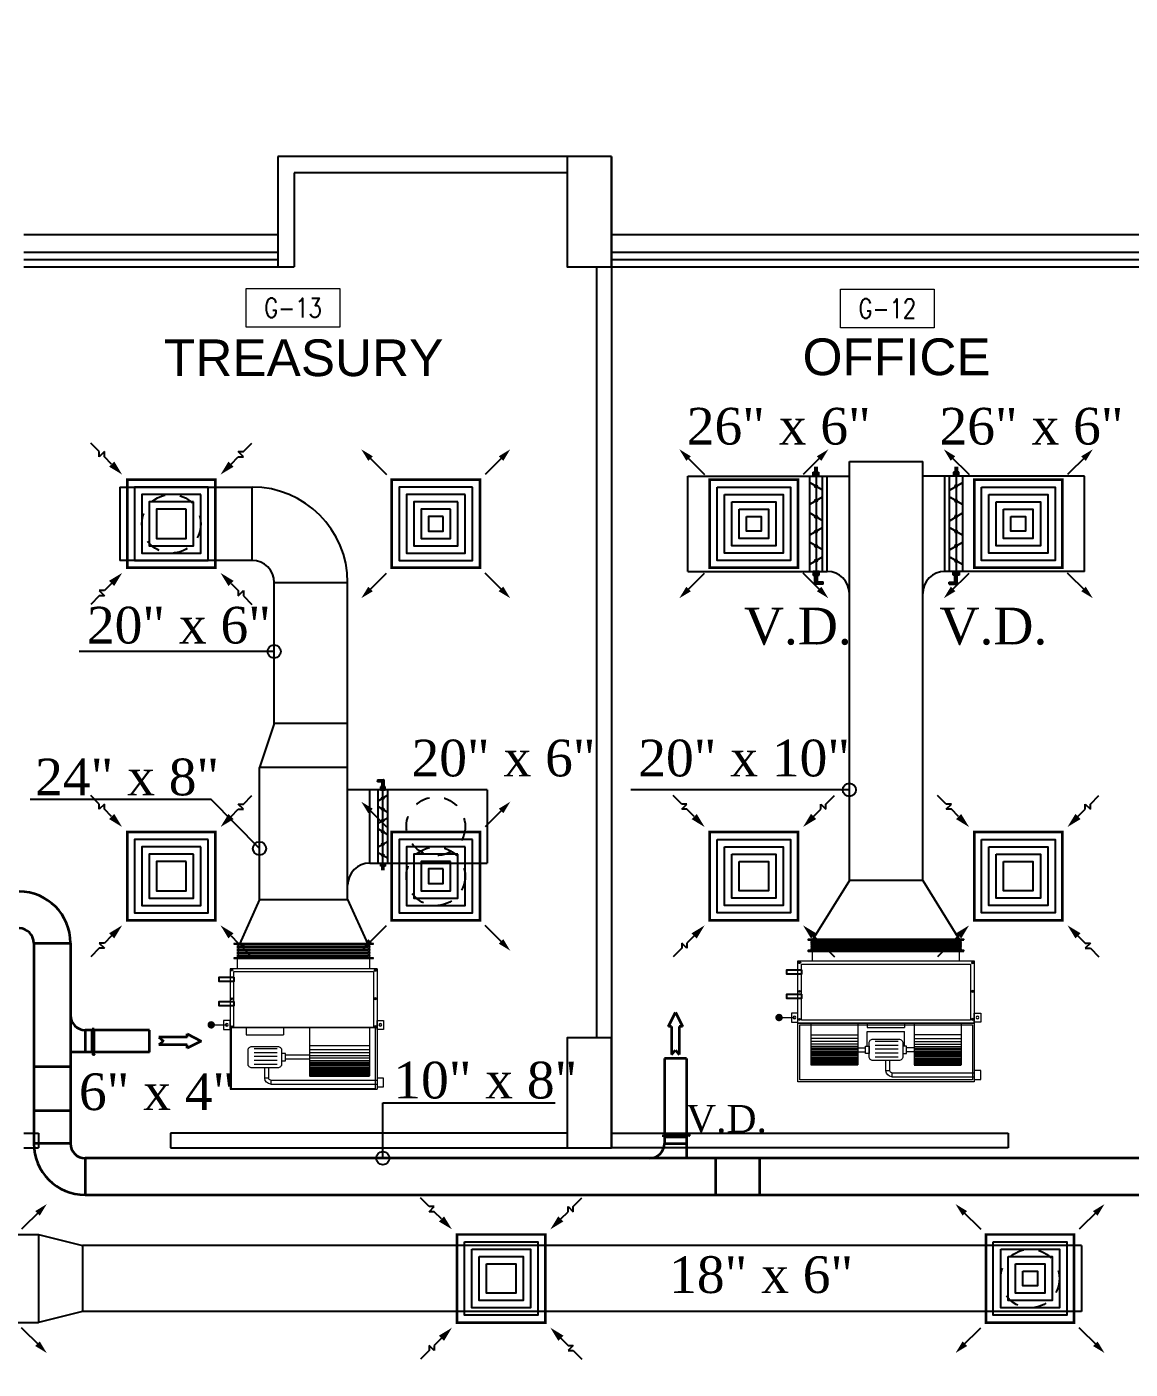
# Model space of a CAD drawing. Extents: x -432 to -365, y -145 to 173.
# Drawn here: x -418.64 to -411.13, y -125.75 to -116.61 of the extents above; entities that cross this region are included whole.
import ezdxf
from ezdxf.enums import TextEntityAlignment as Align

# ---------------------------------------------------------------- set-up
doc = ezdxf.new("R2010")
doc.units = 0
doc.header["$MEASUREMENT"] = 0
for name, pattern in [('DASHDOT', [1, 0.5, -0.25, 0, -0.25]), ('HIDDEN', [0.375, 0.25, -0.125]), ('HIDDEN-Z', [3, 2, -1])]:
    doc.linetypes.add(name, pattern=pattern)
for name, color, linetype in [('01_AC-EQUIP', 206, 'Continuous'), ('03_AC-S.DUCT', 5, 'Continuous'), ('12-AC-FL.CONN.', 2, 'Continuous'), ('A.C.VOLUM DAMPER', 2, 'Continuous'), ('COL', 2, 'Continuous'), ('COLHATCH', 5, 'Continuous'), ('M-CH-WP-R', 40, 'HIDDEN-Z'), ('M-CH-WP-S', 142, 'Continuous'), ('M-DIFUSER', 195, 'Continuous'), ('M-DUCT-RA', 30, 'Continuous'), ('M-DUCT-SA', 5, 'Continuous'), ('M-EQBMNT', 21, 'Continuous'), ('WALL', 4, 'Continuous'), ('WIN', 5, 'Continuous'), ('ZONE TEXT', 73, 'Continuous')]:
    doc.layers.add(name, color=color, linetype=linetype)
for name, color, linetype, lineweight in [('04-AC_F.A.DUCT', 4, 'Continuous', 35), ('A-SYMB-RMNU', 4, 'Continuous', 9), ('AC-TEXT', 15, 'Continuous', 30)]:
    doc.layers.add(name, color=color, linetype=linetype, lineweight=lineweight)
doc.styles.add('AC', font='romans.shx', dxfattribs={"height": 0.2})
doc.styles.add('ARABY', font='sosa.shx')
doc.styles.add('ROMANS-TITLE', font='ROMANS.shx', dxfattribs={"width": 0.8})
doc.dimstyles.new('IHAB', dxfattribs={"dimscale": 0, "dimtxt": 0.15, "dimasz": 0.09, "dimexe": 0.18, "dimexo": 0.0625, "dimgap": 0, "dimtad": 0, "dimtih": 1, "dimtoh": 1, "dimzin": 0, "dimdsep": 46, "dimtxsty": 'ARABY', "dimcen": 0.03, "dimse1": 1, "dimse2": 1, "dimclrd": 36, "dimclrt": 42, "dimadec": 0, "dimazin": 0, "dimtfac": 1, "dimtmove": 1, "dimatfit": 3, "dimldrblk": 'ORIGIN', "dimfxl": 1, "dimtolj": 1, "dimtzin": 0, "dimarcsym": 0})

# ---------------------------------------------------------------- blocks, each defined once
blk = doc.blocks.new('*U251')
at = {"layer": 'M-DIFUSER', "ltscale": 5, "const_width": 18}
blk.add_lwpolyline([(-300, 300), (300, 300), (300, -300), (-300, -300)], close=True, dxfattribs=at)
at = {"layer": 'M-DIFUSER', "color": 21}
for points in [[(250, 250), (-250, 250), (-250, -250), (250, -250)], [(200, 200), (-200, 200), (-200, -200), (200, -200)], [(150, 150), (-150, 150), (-150, -150), (150, -150)], [(100, 100), (-100, 100), (-100, -100), (100, -100)], [(50, 50), (-50, 50), (-50, -50), (50, -50)]]:
    blk.add_lwpolyline(points, close=True, dxfattribs=at)
at = {"layer": 'M-DUCT-SA', "color": 5, "extrusion": (-5.07059e-20, -1.19855e-17, -1)}
blk.add_line((-461.1, 461.1), (-335.4, 335.4), dxfattribs=at)
at = {"layer": 'M-DUCT-SA', "color": 5, "extrusion": (-1.19855e-17, 5.07059e-20, -1)}
blk.add_line((461.1, 461.1), (335.4, 335.4), dxfattribs=at)
at = {"layer": 'M-DUCT-SA', "color": 5, "extrusion": (1.19855e-17, -5.07059e-20, -1)}
blk.add_line((-461.1, -461.1), (-335.4, -335.4), dxfattribs=at)
at = {"layer": 'M-DUCT-SA', "color": 5, "extrusion": (5.07059e-20, 1.19855e-17, -1)}
blk.add_line((461.1, -461.1), (335.4, -335.4), dxfattribs=at)
at = {"layer": 'M-DUCT-SA', "color": 5, "extrusion": (-5.07059e-20, -1.19855e-17, -1)}
blk.add_solid([(459.6, 428.4), (428.6, 459.4), (506.9, 506.9)], dxfattribs=at)
at = {"layer": 'M-DUCT-SA', "color": 5, "extrusion": (5.07059e-20, -1.19855e-17, -1)}
blk.add_solid([(-459.6, 428.4), (-428.7, 459.4), (-506.9, 506.9)], dxfattribs=at)
at = {"layer": 'M-DUCT-SA', "color": 5, "extrusion": (1.19855e-17, -5.07059e-20, -1)}
blk.add_solid([(428.4, -459.6), (459.4, -428.6), (506.9, -506.9)], dxfattribs=at)
at = {"layer": 'M-DUCT-SA', "color": 5, "extrusion": (-1.19855e-17, -5.07059e-20, -1)}
blk.add_solid([(-428.4, -459.6), (-459.4, -428.6), (-506.9, -506.9)], dxfattribs=at)
blk = doc.blocks.new('*U254')
at = {"layer": 'M-DIFUSER', "ltscale": 5, "const_width": 18}
blk.add_lwpolyline([(-300, 300), (300, 300), (300, -300), (-300, -300)], close=True, dxfattribs=at)
at = {"layer": 'M-DIFUSER', "color": 21}
for points in [[(250, 250), (-250, 250), (-250, -250), (250, -250)], [(200, 200), (-200, 200), (-200, -200), (200, -200)], [(150, 150), (-150, 150), (-150, -150), (150, -150)], [(100, 100), (-100, 100), (-100, -100), (100, -100)]]:
    blk.add_lwpolyline(points, close=True, dxfattribs=at)
at = {"layer": 'M-DUCT-RA', "color": 30}
for p, q in [((-491, 491), (-548.9, 548.9)), ((491, 491), (548.9, 548.9)), ((-491, 455.4), (-491, 491)), ((-455.4, 491), (-491, 455.4)), ((-455.4, 455.4), (-455.4, 491)), ((455.4, 491), (491, 491)), ((491, 455.4), (455.4, 491)), ((-406.3, 406.3), (-455.4, 455.4)), ((406.3, 406.3), (455.4, 455.4)), ((455.4, 455.4), (491, 455.4)), ((-491, -455.4), (-455.4, -491)), ((-455.4, -455.4), (-491, -455.4)), ((-406.3, -406.3), (-455.4, -455.4)), ((406.3, -406.3), (455.4, -455.4)), ((455.4, -491), (491, -455.4)), ((455.4, -455.4), (455.4, -491)), ((491, -455.4), (491, -491)), ((-491, -491), (-548.9, -548.9)), ((-455.4, -491), (-491, -491)), ((491, -491), (548.9, -548.9))]:
    blk.add_line(p, q, dxfattribs=at)
for points in [[(-388.6, 424), (-423.7, 388.9), (-335, 335)], [(424, 388.6), (388.9, 423.7), (335, 335)], [(-424, -388.6), (-388.9, -423.7), (-335, -335)], [(388.6, -424), (423.7, -388.9), (335, -335)]]:
    blk.add_solid(points, dxfattribs=at)
blk = doc.blocks.new('A$C224F6469')
at = {"layer": '01_AC-EQUIP', "color": 1, "lineweight": 20}
for p, q in [((0, 0), (1, 0)), ((0, -0.82), (0, 0)), ((1, -0.82), (1, 0)), ((0.0065, -0.0042), (0.9879, -0.0042)), ((0.0065, -0.42), (0.0065, -0.0042)), ((0.2364, -0.0745), (0.2364, -0.1449)), ((0.263, -0.0745), (0.2364, -0.0745)), ((0.263, -0.0745), (0.263, -0.1449)), ((0.2763, -0.0346), (1, -0.0345)), ((0.2763, -0.0612), (0.2763, -0.0346)), ((0.2763, -0.0612), (1, -0.0612)), ((0.5412, -0.42), (0.5412, -0.0905)), ((0.5412, -0.0905), (0.9487, -0.0905)), ((0.9487, -0.42), (0.9487, -0.0905)), ((0.9879, -0.42), (0.9879, -0.0042)), ((0.3198, -0.1679), (0.1633, -0.1679)), ((0.5412, -0.092), (0.9487, -0.092)), ((0.5412, -0.0939), (0.9487, -0.0939)), ((0.5412, -0.0963), (0.9487, -0.0963)), ((0.5412, -0.0994), (0.9487, -0.0994)), ((0.5412, -0.1027), (0.9487, -0.1027)), ((0.5412, -0.1062), (0.9487, -0.1062)), ((0.5412, -0.1103), (0.9487, -0.1103)), ((0.5412, -0.1153), (0.9487, -0.1153)), ((0.5412, -0.1221), (0.9487, -0.1221)), ((0.5412, -0.1293), (0.9487, -0.1293)), ((0.5412, -0.138), (0.9487, -0.138)), ((0.5412, -0.1478), (0.9487, -0.1478)), ((0.5412, -0.1579), (0.9487, -0.1579)), ((0.5412, -0.168), (0.9487, -0.168)), ((0.5412, -0.1752), (0.9487, -0.1752)), ((0.3198, -0.1945), (0.1633, -0.1945)), ((0.3198, -0.2211), (0.1633, -0.2211)), ((0.3198, -0.2477), (0.1633, -0.2477)), ((0.5412, -0.2044), (0.376, -0.2044)), ((0.5412, -0.231), (0.376, -0.231)), ((0.5412, -0.184), (0.9487, -0.184)), ((0.5412, -0.1938), (0.9487, -0.1938)), ((0.5412, -0.214), (0.9487, -0.214)), ((0.5412, -0.23), (0.9487, -0.23)), ((0.5412, -0.25), (0.9487, -0.25)), ((0.5412, -0.27), (0.9487, -0.27)), ((0.3198, -0.2743), (0.1633, -0.2743)), ((0.9487, -0.2953), (0.5412, -0.2953)), ((0, -0.42), (1, -0.42)), ((0.0219, -0.4254), (0.0012, -0.4254)), ((0.0111, -0.4184), (0.0111, -0.4317)), ((0.1093, -0.3703), (0.3634, -0.3703)), ((0.1093, -0.42), (0.1093, -0.3703)), ((0.3634, -0.42), (0.3634, -0.3703)), ((0.9781, -0.4254), (0.9988, -0.4254)), ((0.9889, -0.4184), (0.9889, -0.4317)), ((0.0219, -0.6154), (0.0012, -0.6154)), ((0.0111, -0.6084), (0.0111, -0.6217)), ((0.9781, -0.6154), (0.9988, -0.6154)), ((0.9889, -0.6084), (0.9889, -0.6217)), ((1, -0.82), (0, -0.82)), ((0.0219, -0.8104), (0.0012, -0.8104)), ((0.0111, -0.8034), (0.0111, -0.8167)), ((0.05, -0.82), (0.05, -0.8899)), ((0.95, -0.82), (0.95, -0.8899)), ((0.9781, -0.8104), (0.9988, -0.8104)), ((0.9889, -0.8034), (0.9889, -0.8167))]:
    blk.add_line(p, q, dxfattribs=at)
at = {"layer": '01_AC-EQUIP', "color": 1, "linetype": 'DASHDOT', "lineweight": 20}
blk.add_line((0.5412, -0.168), (0.9487, -0.168), dxfattribs=at)
at = {"layer": '01_AC-EQUIP', "color": 4, "lineweight": 20}
blk.add_line((-0.1285, -0.4376), (-0.0226, -0.4376), dxfattribs=at)
at = {"layer": '01_AC-EQUIP', "color": 2, "lineweight": 20}
for p, q in [((0.0468, -0.9), (0.0629, -0.8949)), ((0.0468, -0.9), (0.0629, -0.9051)), ((0.0468, -0.9102), (0.0629, -0.9051)), ((0.0468, -0.9102), (0.0629, -0.9153)), ((0.0629, -0.9051), (0.9371, -0.9051)), ((0.9532, -0.9), (0.9371, -0.8949)), ((0.9532, -0.9), (0.9371, -0.9051)), ((0.9532, -0.9102), (0.9371, -0.9051)), ((0.9532, -0.9102), (0.9371, -0.9153)), ((0.0468, -0.9204), (0.0629, -0.9153)), ((0.0468, -0.9204), (0.0629, -0.9255)), ((0.0468, -0.9306), (0.0629, -0.9255)), ((0.0468, -0.9306), (0.0629, -0.9356)), ((0.0468, -0.9407), (0.0629, -0.9356)), ((0.0468, -0.9407), (0.0629, -0.9458)), ((0.0468, -0.9509), (0.0629, -0.9458)), ((0.0468, -0.9509), (0.0629, -0.956)), ((0.0468, -0.9611), (0.0629, -0.956)), ((0.0468, -0.9611), (0.0629, -0.9662)), ((0.0468, -0.9713), (0.0629, -0.9662)), ((0.0468, -0.9713), (0.0629, -0.9764)), ((0.0468, -0.9815), (0.0629, -0.9764)), ((0.0468, -0.9815), (0.0629, -0.9866)), ((0.0629, -0.9153), (0.9371, -0.9153)), ((0.0629, -0.9255), (0.9371, -0.9255)), ((0.0629, -0.9356), (0.9371, -0.9356)), ((0.0629, -0.9458), (0.9371, -0.9458)), ((0.0629, -0.956), (0.9371, -0.956)), ((0.0629, -0.9662), (0.9371, -0.9662)), ((0.0629, -0.9764), (0.9371, -0.9764)), ((0.9532, -0.9204), (0.9371, -0.9153)), ((0.9532, -0.9204), (0.9371, -0.9255)), ((0.9532, -0.9306), (0.9371, -0.9255)), ((0.9532, -0.9306), (0.9371, -0.9356)), ((0.9532, -0.9407), (0.9371, -0.9356)), ((0.9532, -0.9407), (0.9371, -0.9458)), ((0.9532, -0.9509), (0.9371, -0.9458)), ((0.9532, -0.9509), (0.9371, -0.956)), ((0.9532, -0.9611), (0.9371, -0.956)), ((0.9532, -0.9611), (0.9371, -0.9662)), ((0.9532, -0.9713), (0.9371, -0.9662)), ((0.9532, -0.9713), (0.9371, -0.9764)), ((0.9532, -0.9815), (0.9371, -0.9764)), ((0.9532, -0.9815), (0.9371, -0.9866))]:
    blk.add_line(p, q, dxfattribs=at)
at = {"layer": '01_AC-EQUIP', "color": 1, "lineweight": 20}
for points in [[(1.044, -0.0757), (1, -0.0757), (1, -0.0158), (1.044, -0.0158)], [(0.3508, -0.1925), (0.376, -0.1925), (0.376, -0.2429), (0.3508, -0.2429)], [(-0.044, -0.4068), (0, -0.4068), (0, -0.4667), (-0.044, -0.4667)], [(0.025, -0.8), (0.975, -0.8), (0.975, -0.42), (0.025, -0.42)], [(1.044, -0.4068), (1, -0.4068), (1, -0.4667), (1.044, -0.4667)]]:
    blk.add_lwpolyline(points, close=True, dxfattribs=at)
blk.add_lwpolyline([(0.3242, -0.1449), (0.1485, -0.1449, 0.414214), (0.1219, -0.1715), (0.1219, -0.2639, 0.414214), (0.1485, -0.2905), (0.3242, -0.2905, 0.414214), (0.3508, -0.2639), (0.3508, -0.1715, 0.414214)], format="xyb", close=True, dxfattribs=at)
at = {"layer": '01_AC-EQUIP', "color": 4, "lineweight": 20, "const_width": 0.0252}
blk.add_lwpolyline([(-0.1258, -0.4499, 1), (-0.1312, -0.4253, 1)], format="xyb", close=True, dxfattribs=at)
at = {"layer": '01_AC-EQUIP', "color": 2, "lineweight": 20}
for points in [[(0.975, -0.8899), (0.975, -0.8949), (0.025, -0.8949), (0.025, -0.8899)], [(0.975, -0.9866), (0.975, -0.9916), (0.025, -0.9916), (0.025, -0.9866)]]:
    blk.add_lwpolyline(points, close=True, dxfattribs=at)
at = {"layer": '01_AC-EQUIP', "color": 1, "lineweight": 20}
for centre in [(-0.0226, -0.4376), (1.0226, -0.4376)]:
    blk.add_circle(centre, 0.00932, dxfattribs=at)
for radius in [0.0399, 0.0133]:
    blk.add_arc((0.2763, -0.0745), radius, 90.00061, 180.00061, dxfattribs=at)
at = {"layer": '01_AC-EQUIP', "color": 1, "lineweight": 20, "extrusion": (0, 0, -1)}
for centre, major_axis, start_param, end_param in [((0.0111, -0.4254), (-0.00827, 0), -1.570796, 4.712389), ((0.0111, -0.4254), (-0.0047, 0), 3.141593, 9.424778), ((0.0111, -0.6154), (-0.00827, 0), -1.570796, 4.712389), ((0.0111, -0.6154), (-0.0047, 0), 3.141593, 9.424778), ((0.0111, -0.8104), (-0.00827, 0), -1.570796, 4.712389), ((0.0111, -0.8104), (-0.0047, 0), 3.141593, 9.424778)]:
    blk.add_ellipse(centre, major_axis=major_axis, ratio=0.646018, start_param=start_param, end_param=end_param, dxfattribs=at)
at = {"layer": '01_AC-EQUIP', "color": 1, "lineweight": 20}
for centre, major_axis, start_param, end_param in [((0.9889, -0.4254), (0.00827, 0), -1.570796, 4.712389), ((0.9889, -0.4254), (0.0047, 0), 3.141593, 9.424778), ((0.9889, -0.6154), (0.00827, 0), -1.570796, 4.712389), ((0.9889, -0.6154), (0.0047, 0), 3.141593, 9.424778), ((0.9889, -0.8104), (0.00827, 0), -1.570796, 4.712389), ((0.9889, -0.8104), (0.0047, 0), 3.141593, 9.424778)]:
    blk.add_ellipse(centre, major_axis=major_axis, ratio=0.646018, start_param=start_param, end_param=end_param, dxfattribs=at)
at = {"layer": 'M-CH-WP-R', "color": 6, "linetype": 'ByBlock', "ltscale": 1.5}
blk.add_lwpolyline([(0.025, -0.7623), (0.025, -0.7323), (-0.075, -0.7323), (-0.075, -0.7623)], close=True, dxfattribs=at)
at = {"layer": 'M-CH-WP-S', "color": 5, "linetype": 'ByBlock', "ltscale": 1.5}
blk.add_lwpolyline([(0.025, -0.5973), (0.025, -0.5673), (-0.075, -0.5673), (-0.075, -0.5973)], close=True, dxfattribs=at)
at = {"layer": 'M-EQBMNT', "color": 21, "linetype": 'ByBlock', "ltscale": 1.5}
blk.add_line((0.5412, -0.0905), (0.9487, -0.0905), dxfattribs=at)
blk = doc.blocks.new('A$C180A56EA')
at = {"layer": 'A.C.VOLUM DAMPER'}
h = blk.add_hatch(dxfattribs=at)
h.set_pattern_fill('ANSI31', color=256, scale=0.001, style=0)
h.set_pattern_definition([(45, (129.5106855, -230.48025158), (-8.838834765e-05, 8.838834765e-05), [])])
h.paths.add_polyline_path([(0.0459, 0.0039), (0.0459, 0.0065), (0.0401, 0.0065), (0.0401, -0.0027), (0.0459, -0.0027), (0.0459, 0), (0.0603, 0), (0.0603, 0.0128), (0.057, 0.0128), (0.057, 0.0039)])
for p, q in [((-0.1242, 0.0032), (-0.1161, 0.0032)), ((-0.1161, 0.0004), (-0.119, 0.0032)), ((-0.1185, 0), (-0.1161, 0.0024)), ((-0.1161, 0.0015), (-0.1179, 0.0032)), ((-0.1174, 0), (-0.1161, 0.0013)), ((-0.1161, 0.0026), (-0.1168, 0.0032)), ((-0.1163, 0), (-0.1161, 0.0001)), ((-0.1161, 0.0001), (-0.1104, 0.0058)), ((-0.1161, 0.0013), (-0.1116, 0.0058)), ((-0.1161, 0.0024), (-0.1127, 0.0058)), ((-0.1161, -0.0026), (-0.1161, 0.0058)), ((-0.1161, 0.0035), (-0.1138, 0.0058)), ((-0.1161, 0.0058), (-0.1099, 0.0058)), ((-0.1161, 0.0057), (-0.116, 0.0058)), ((-0.1161, 0.0046), (-0.1149, 0.0058)), ((-0.1161, -0.001), (-0.1099, 0.0053)), ((-0.1099, -0.0014), (-0.1161, 0.0048)), ((-0.1161, -0.0021), (-0.1099, 0.0042)), ((-0.1099, -0.0026), (-0.1161, 0.0037)), ((-0.1109, -0.0026), (-0.1161, 0.0026)), ((-0.112, -0.0026), (-0.1161, 0.0015)), ((-0.1131, -0.0026), (-0.1161, 0.0004)), ((-0.1099, -0.0003), (-0.116, 0.0058)), ((-0.1156, -0.0026), (-0.1099, 0.0031)), ((-0.1099, 0.0008), (-0.1149, 0.0058)), ((-0.1145, -0.0026), (-0.1099, 0.002)), ((-0.1099, 0.0019), (-0.1138, 0.0058)), ((-0.1134, -0.0026), (-0.1099, 0.0009)), ((-0.1128, 0.0019), (0.0401, 0.0019)), ((-0.1099, 0.003), (-0.1127, 0.0058)), ((-0.1099, 0.0041), (-0.1116, 0.0058)), ((-0.1099, 0.0052), (-0.1105, 0.0058)), ((0.0401, 0.0121), (-0.1099, 0.0121)), ((-0.0882, 0.0113), (-0.0994, -0.0075)), ((-0.0768, 0.0113), (-0.0656, -0.0075)), ((-0.0402, 0.0113), (-0.0514, -0.0075)), ((-0.0284, 0.0113), (-0.0173, -0.0075)), ((0.0056, 0.0113), (-0.0056, -0.0075)), ((0.0174, 0.0113), (0.0286, -0.0075)), ((0.0459, 0.0065), (0.0401, 0.0065)), ((0.0401, 0.0065), (0.0401, -0.0027)), ((0.0459, 0.0039), (0.0459, 0.0065)), ((0.057, 0.0039), (0.0459, 0.0039)), ((0.0603, 0.0128), (0.057, 0.0128)), ((0.057, 0.0128), (0.057, 0.0039)), ((0.0603, 0.0128), (0.0603, 0)), ((-0.1242, 0), (-0.1161, 0)), ((-0.1142, -0.0026), (-0.1161, -0.0007)), ((-0.1153, -0.0026), (-0.1161, -0.0018)), ((-0.1099, -0.0026), (-0.1161, -0.0026)), ((-0.1123, -0.0026), (-0.1099, -0.0003)), ((-0.1111, -0.0026), (-0.1099, -0.0014)), ((-0.11, -0.0026), (-0.1099, -0.0025)), ((-0.1099, -0.0083), (0.0401, -0.0083)), ((0.0401, -0.0027), (0.0459, -0.0027)), ((0.0603, 0), (0.0459, 0)), ((0.0459, -0.0027), (0.0459, 0))]:
    blk.add_line(p, q, dxfattribs=at)
at = {"layer": 'A.C.VOLUM DAMPER', "extrusion": (0, 0, -1)}
for centre, major_axis, start_param, end_param in [((-0.0938, 0.0019), (0.00135, 0.00135), 3.926991, 7.068583), ((-0.0938, 0.0019), (-0.00135, 0.00135), 2.356195, 5.497787), ((-0.0712, 0.0019), (0.00135, 0.00135), 3.926991, 7.068583), ((-0.0712, 0.0019), (-0.00135, 0.00135), 2.356195, 5.497787), ((-0.0458, 0.0019), (0.00135, 0.00135), 3.926991, 7.068583), ((-0.0458, 0.0019), (-0.00135, 0.00135), 2.356195, 5.497787), ((-0.0228, 0.0019), (0.00135, 0.00135), 3.926991, 7.068583), ((-0.0228, 0.0019), (-0.00135, 0.00135), 2.356194, 5.497787), ((0, 0.0019), (0.00135, 0.00135), 3.926991, 7.068583), ((0, 0.0019), (0.00135, 0.00135), 0.785398, 3.926991), ((0.023, 0.0019), (0.00135, 0.00135), 3.926991, 7.068583), ((0.023, 0.0019), (-0.00135, 0.00135), 2.356195, 5.497787)]:
    blk.add_ellipse(centre, major_axis=major_axis, ratio=1, start_param=start_param, end_param=end_param, dxfattribs=at)
blk = doc.blocks.new('A$C069E27EC')
at = {"layer": '01_AC-EQUIP', "color": 2, "linetype": 'Continuous'}
for p, q in [((0, 0), (0, -130)), ((1, 0.3), (0.5, -1.3)), ((1, 0.3), (1.5, -1.3)), ((2, 0.3), (1.5, -1.3)), ((2, 0.3), (2.5, -1.3)), ((3, 0.3), (2.5, -1.3)), ((3, 0.3), (3.6, -1.3)), ((4.1, 0.3), (3.6, -1.3)), ((4.1, 0.3), (4.6, -1.3)), ((5.1, 0.3), (4.6, -1.3)), ((5.1, 0.3), (5.6, -1.3)), ((6.1, 0.3), (5.6, -1.3)), ((6.1, 0.3), (6.6, -1.3)), ((7.1, 0.3), (6.6, -1.3)), ((7.1, 0.3), (7.6, -1.3)), ((8.1, 0.3), (7.6, -1.3)), ((8.1, 0.3), (8.6, -1.3)), ((9.2, 0.3), (8.6, -1.3)), ((9.2, 0.3), (9.7, -1.3)), ((1.5, -128.7), (1.5, -1.3)), ((2.5, -128.7), (2.5, -1.3)), ((3.6, -128.7), (3.6, -1.3)), ((4.6, -128.7), (4.6, -1.3)), ((5.6, -128.7), (5.6, -1.3)), ((6.6, -128.7), (6.6, -1.3)), ((7.6, -128.7), (7.6, -1.3)), ((8.6, -128.7), (8.6, -1.3)), ((1, -130.3), (0.5, -128.7)), ((1, -130.3), (1.5, -128.7)), ((2, -130.3), (1.5, -128.7)), ((2, -130.3), (2.5, -128.7)), ((3, -130.3), (2.5, -128.7)), ((3, -130.3), (3.6, -128.7)), ((4.1, -130.3), (3.6, -128.7)), ((4.1, -130.3), (4.6, -128.7)), ((5.1, -130.3), (4.6, -128.7)), ((5.1, -130.3), (5.6, -128.7)), ((6.1, -130.3), (5.6, -128.7)), ((6.1, -130.3), (6.6, -128.7)), ((7.1, -130.3), (6.6, -128.7)), ((7.1, -130.3), (7.6, -128.7)), ((8.1, -130.3), (7.6, -128.7)), ((8.1, -130.3), (8.6, -128.7)), ((9.2, -130.3), (8.6, -128.7)), ((9.2, -130.3), (9.7, -128.7))]:
    blk.add_line(p, q, dxfattribs=at)
for points in [[(0, 2.5), (0.5, 2.5), (0.5, -132.5), (0, -132.5)], [(9.7, 2.5), (10.2, 2.5), (10.2, -132.5), (9.7, -132.5)]]:
    blk.add_lwpolyline(points, close=True, dxfattribs=at)
blk = doc.blocks.new('A$C7CD32F90')
at = {"layer": '01_AC-EQUIP', "color": 1, "lineweight": 20}
for p, q in [((0.5993, -0.0745), (0.5993, -0.1449)), ((0.6259, -0.0745), (0.5993, -0.0745)), ((0.6259, -0.0745), (0.6259, -0.1449)), ((0.6392, -0.0346), (1.2, -0.0345)), ((0.6392, -0.0612), (0.6392, -0.0346)), ((0.6392, -0.0612), (1.2, -0.0612)), ((0.0885, -0.4), (0.0885, -0.1159)), ((0.4078, -0.1159), (0.0885, -0.1159)), ((0.4078, -0.1175), (0.0885, -0.1175)), ((0.4078, -0.1194), (0.0885, -0.1194)), ((0.4078, -0.1218), (0.0885, -0.1218)), ((0.4078, -0.1249), (0.0885, -0.1249)), ((0.4078, -0.1281), (0.0885, -0.1281)), ((0.4078, -0.1317), (0.0885, -0.1317)), ((0.4078, -0.1357), (0.0885, -0.1357)), ((0.4078, -0.1407), (0.0885, -0.1407)), ((0.4078, -0.1475), (0.0885, -0.1475)), ((0.4078, -0.1547), (0.0885, -0.1547)), ((0.4078, -0.1635), (0.0885, -0.1635)), ((0.4078, -0.1733), (0.0885, -0.1733)), ((0.4078, -0.4), (0.4078, -0.1159)), ((0.6828, -0.1679), (0.5262, -0.1679)), ((0.7908, -0.4), (0.7908, -0.1159)), ((0.7908, -0.1159), (1.11, -0.1159)), ((0.7908, -0.1175), (1.11, -0.1175)), ((0.7908, -0.1194), (1.11, -0.1194)), ((0.7908, -0.1218), (1.11, -0.1218)), ((0.7908, -0.1249), (1.11, -0.1249)), ((0.7908, -0.1281), (1.11, -0.1281)), ((0.7908, -0.1317), (1.11, -0.1317)), ((0.7908, -0.1357), (1.11, -0.1357)), ((0.7908, -0.1407), (1.11, -0.1407)), ((0.7908, -0.1475), (1.11, -0.1475)), ((0.7908, -0.1547), (1.11, -0.1547)), ((0.7908, -0.1635), (1.11, -0.1635)), ((0.7908, -0.1733), (1.11, -0.1733)), ((1.11, -0.4), (1.11, -0.1159)), ((0.4078, -0.1834), (0.0885, -0.1834)), ((0.4078, -0.1935), (0.0885, -0.1935)), ((0.4078, -0.2007), (0.0885, -0.2007)), ((0.4078, -0.2094), (0.0885, -0.2094)), ((0.4078, -0.2192), (0.0885, -0.2192)), ((0.4078, -0.2293), (0.0885, -0.2293)), ((0.4078, -0.2394), (0.0885, -0.2394)), ((0.4078, -0.2554), (0.0885, -0.2554)), ((0.4078, -0.2044), (0.4596, -0.2044)), ((0.4078, -0.231), (0.4596, -0.231)), ((0.4722, -0.2429), (0.4722, -0.3429)), ((0.6828, -0.1945), (0.5262, -0.1945)), ((0.6828, -0.2211), (0.5262, -0.2211)), ((0.6828, -0.2477), (0.5262, -0.2477)), ((0.7263, -0.2429), (0.7263, -0.3429)), ((0.7908, -0.2044), (0.739, -0.2044)), ((0.7908, -0.231), (0.739, -0.231)), ((0.7908, -0.1834), (1.11, -0.1834)), ((0.7908, -0.1935), (1.11, -0.1935)), ((0.7908, -0.2007), (1.11, -0.2007)), ((0.7908, -0.2094), (1.11, -0.2094)), ((0.7908, -0.2192), (1.11, -0.2192)), ((0.7908, -0.2293), (1.11, -0.2293)), ((0.7908, -0.2394), (1.11, -0.2394)), ((0.7908, -0.2554), (1.11, -0.2554)), ((0.4078, -0.2754), (0.0885, -0.2754)), ((0.4078, -0.2954), (0.0885, -0.2954)), ((0.0885, -0.3207), (0.4078, -0.3207)), ((0.4722, -0.3429), (0.7263, -0.3429)), ((0.6828, -0.2743), (0.5262, -0.2743)), ((0.7908, -0.2754), (1.11, -0.2754)), ((0.7908, -0.2954), (1.11, -0.2954)), ((1.11, -0.3207), (0.7908, -0.3207)), ((0.0219, -0.4254), (0.0012, -0.4254)), ((0.0111, -0.4184), (0.0111, -0.4317)), ((0.4722, -0.3703), (0.7263, -0.3703)), ((0.4722, -0.4), (0.4722, -0.3703)), ((0.7263, -0.4), (0.7263, -0.3703)), ((1.1781, -0.4254), (1.1988, -0.4254)), ((1.1889, -0.4184), (1.1889, -0.4317)), ((0.0219, -0.6154), (0.0012, -0.6154)), ((0.0111, -0.6084), (0.0111, -0.6217)), ((1.1781, -0.6154), (1.1988, -0.6154)), ((1.1889, -0.6084), (1.1889, -0.6217)), ((0.0219, -0.8104), (0.0012, -0.8104)), ((0.0111, -0.8034), (0.0111, -0.8167)), ((1.1781, -0.8104), (1.1988, -0.8104)), ((1.1889, -0.8034), (1.1889, -0.8167)), ((0.1002, -0.8245), (0.1002, -0.8899)), ((1.1002, -0.8245), (1.1002, -0.8899))]:
    blk.add_line(p, q, dxfattribs=at)
at = {"layer": '01_AC-EQUIP', "color": 1, "linetype": 'DASHDOT', "lineweight": 20}
for p, q in [((0.4078, -0.1935), (0.0885, -0.1935)), ((0.7908, -0.1935), (1.11, -0.1935))]:
    blk.add_line(p, q, dxfattribs=at)
at = {"layer": '01_AC-EQUIP', "color": 4, "lineweight": 20}
blk.add_line((-0.1285, -0.4376), (-0.0226, -0.4376), dxfattribs=at)
at = {"layer": '01_AC-EQUIP', "color": 1, "lineweight": 20}
for points in [[(0, -0.4), (1.2, -0.4), (1.2, 0), (0, 0)], [(0.0121, -0.3879), (1.1879, -0.3879), (1.1879, -0.0121), (0.0121, -0.0121)], [(1.244, -0.0757), (1.2, -0.0757), (1.2, -0.0158), (1.244, -0.0158)], [(0.4848, -0.1925), (0.4596, -0.1925), (0.4596, -0.2429), (0.4848, -0.2429)], [(0.7137, -0.1925), (0.739, -0.1925), (0.739, -0.2429), (0.7137, -0.2429)], [(-0.044, -0.4068), (0, -0.4068), (0, -0.4667), (-0.044, -0.4667)], [(1.2, -0.4), (0, -0.4), (0, -0.8245), (1.2003, -0.8245)], [(1.175, -0.42), (0.0245, -0.42), (0.0245, -0.8), (1.175, -0.8)], [(1.244, -0.4068), (1.2, -0.4068), (1.2, -0.4667), (1.244, -0.4667)]]:
    blk.add_lwpolyline(points, close=True, dxfattribs=at)
blk.add_lwpolyline([(0.6871, -0.1449), (0.5115, -0.1449, 0.414214), (0.4848, -0.1715), (0.4848, -0.2639, 0.414214), (0.5115, -0.2905), (0.6871, -0.2905, 0.414214), (0.7137, -0.2639), (0.7137, -0.1715, 0.414214)], format="xyb", close=True, dxfattribs=at)
at = {"layer": '01_AC-EQUIP', "color": 4, "lineweight": 20, "const_width": 0.0252}
blk.add_lwpolyline([(-0.1258, -0.4499, 1), (-0.1312, -0.4253, 1)], format="xyb", close=True, dxfattribs=at)
at = {"layer": '01_AC-EQUIP', "color": 1, "lineweight": 20}
for centre in [(-0.0226, -0.4376), (1.2226, -0.4376)]:
    blk.add_circle(centre, 0.00932, dxfattribs=at)
for radius in [0.0399, 0.0133]:
    blk.add_arc((0.6392, -0.0745), radius, 90.00061, 180.00061, dxfattribs=at)
at = {"layer": '01_AC-EQUIP', "color": 1, "lineweight": 20, "extrusion": (0, 0, -1)}
for centre, major_axis, start_param, end_param in [((0.0111, -0.4254), (-0.00827, 0), -1.570796, 4.712389), ((0.0111, -0.4254), (-0.0047, 0), 3.141593, 9.424778), ((0.0111, -0.6154), (-0.00827, 0), -1.570796, 4.712389), ((0.0111, -0.6154), (-0.0047, 0), 3.141593, 9.424778), ((0.0111, -0.8104), (-0.00827, 0), -1.570796, 4.712389), ((0.0111, -0.8104), (-0.0047, 0), 3.141593, 9.424778)]:
    blk.add_ellipse(centre, major_axis=major_axis, ratio=0.646018, start_param=start_param, end_param=end_param, dxfattribs=at)
at = {"layer": '01_AC-EQUIP', "color": 1, "lineweight": 20}
for centre, major_axis, start_param, end_param in [((1.1889, -0.4254), (0.00827, 0), -1.570796, 4.712389), ((1.1889, -0.4254), (0.0047, 0), 3.141593, 9.424778), ((1.1889, -0.6154), (0.00827, 0), -1.570796, 4.712389), ((1.1889, -0.6154), (0.0047, 0), 3.141593, 9.424778), ((1.1889, -0.8104), (0.00827, 0), -1.570796, 4.712389), ((1.1889, -0.8104), (0.0047, 0), 3.141593, 9.424778)]:
    blk.add_ellipse(centre, major_axis=major_axis, ratio=0.646018, start_param=start_param, end_param=end_param, dxfattribs=at)
at = {"layer": 'M-CH-WP-R', "color": 6, "linetype": 'ByBlock', "ltscale": 1.5}
blk.add_lwpolyline([(0.025, -0.7623), (0.025, -0.7323), (-0.075, -0.7323), (-0.075, -0.7623)], close=True, dxfattribs=at)
at = {"layer": 'M-CH-WP-S', "color": 5, "linetype": 'ByBlock', "ltscale": 1.5}
blk.add_lwpolyline([(0.025, -0.5973), (0.025, -0.5673), (-0.075, -0.5673), (-0.075, -0.5973)], close=True, dxfattribs=at)
at = {"layer": 'M-EQBMNT', "color": 21, "linetype": 'ByBlock', "ltscale": 1.5}
for p, q in [((0.4078, -0.1159), (0.0885, -0.1159)), ((0.7908, -0.1159), (1.11, -0.1159))]:
    blk.add_line(p, q, dxfattribs=at)
at = {"layer": '01_AC-EQUIP', "color": 1, "lineweight": 20, "xscale": 0.00784765227677817, "yscale": 0.00784765227677817, "zscale": 0.00784765227677817, "rotation": 270}
blk.add_blockref('A$C069E27EC', (1.1102, -0.8899), dxfattribs=at)
blk = doc.blocks.new('_Origin')
at = {"color": 0, "linetype": 'ByBlock', "lineweight": -2}
blk.add_line((0, 0), (-1, 0), dxfattribs=at)
blk.add_circle((0, 0), 0.5, dxfattribs=at)
blk = doc.blocks.new('A$C4397250F')
at = {"layer": '04-AC_F.A.DUCT'}
for p, q in [((0, 0), (-0.0241, -0.0482)), ((0.0241, -0.0482), (0, 0)), ((-0.0241, -0.0482), (-0.0132, -0.0482)), ((-0.0132, -0.0482), (-0.0132, -0.1443)), ((0.0132, -0.0482), (0.0241, -0.0482)), ((0.0132, -0.0482), (0.0132, -0.1443)), ((0, -0.1288), (-0.0132, -0.1443)), ((0.0132, -0.1443), (0, -0.1288))]:
    blk.add_line(p, q, dxfattribs=at)
blk = doc.blocks.new('A-ROOM')
at = {"layer": 'A-SYMB-RMNU'}
blk.add_lwpolyline([(-425, 175), (425, 175), (425, -175), (-425, -175)], close=True, dxfattribs=at)
at = {"layer": 'A-SYMB-RMNU', "style": 'ROMANS-TITLE', "width": 0.8}
blk.add_attdef('ROOM-NO', text='', height=175, dxfattribs=at).set_placement((0, 0), align=Align.MIDDLE)

msp = doc.modelspace()

# ---------------------------------------------------------------- hatches: boundary and pattern name
at = {"layer": 'COLHATCH', "linetype": 'Continuous'}
h = msp.add_hatch(dxfattribs=at)
h.set_pattern_fill('_USER', color=252, scale=0.05, angle=45, style=0, double=1, pattern_type=0)
h.set_pattern_definition([(45, (-202.924395, -132.77691), (-0.035355339, 0.035355339), []), (135, (-202.924395, -132.77691), (-0.035355339, -0.035355339), [])])
h.paths.add_polyline_path([(-382.4844, -115.1969), (-382.7844, -115.1969), (-382.7844, -116.0969), (-382.4844, -116.0969)])
h.paths.add_polyline_path([(-380.4844, -115.1969), (-381.2844, -115.1969), (-381.2844, -115.4969), (-380.4844, -115.4969)])
h.paths.add_polyline_path([(-378.5344, -117.1969), (-378.8344, -117.1969), (-378.8344, -117.7969), (-378.5344, -117.7969)])
h.paths.add_polyline_path([(-378.1344, -120.7769), (-378.9344, -120.7769), (-378.9344, -121.0769), (-378.1344, -121.0769)])
h.paths.add_polyline_path([(-380.6844, -120.7769), (-381.4844, -120.7769), (-381.4844, -121.0769), (-380.6844, -121.0769)])
h.paths.add_polyline_path([(-380.5844, -125.8269), (-381.4844, -125.8269), (-381.4844, -126.1269), (-380.5844, -126.1269)])
h.paths.add_polyline_path([(-378.1344, -125.7769), (-378.9344, -125.7769), (-378.9344, -126.0769), (-378.1344, -126.0769)])
h.paths.add_polyline_path([(-378.4889, -132.0469), (-378.9889, -132.0469), (-378.9889, -132.3969), (-378.4889, -132.3969)])
h.paths.add_polyline_path([(-380.3919, -132.0469), (-381.4919, -132.0469), (-381.4919, -132.3469), (-380.6389, -132.3469, -0.011587), (-380.6548, -133.0326), (-380.4051, -133.0435, 0.01656)])
h.paths.add_polyline_path([(-380.5864, -134.7769), (-380.8398, -134.7769, -0.040808), (-381.4283, -137.1158), (-381.1918, -137.1969, 0.04151)])
h.paths.add_polyline_path([(-382.4844, -134.1769), (-382.7844, -134.1769), (-382.7844, -135.0769), (-382.4844, -135.0769)])
h.paths.add_polyline_path([(-386.6144, -134.1769), (-387.0144, -134.1769), (-387.0144, -135.0769), (-386.6144, -135.0769)])
h.paths.add_polyline_path([(-390.4144, -134.1769), (-390.8644, -134.1769), (-390.8644, -135.0769), (-390.4144, -135.0769)])
h.paths.add_polyline_path([(-390.6644, -135.9969), (-390.9644, -135.9969), (-390.9644, -136.8969), (-390.6644, -136.8969)])
h.paths.add_polyline_path([(-398.5144, -134.6269, 1), (-399.1144, -134.6269, 1)])
h.paths.add_polyline_path([(-398.5144, -136.4469, 1), (-399.1144, -136.4469, 1)])
h.paths.add_polyline_path([(-406.5144, -134.6269, 1), (-407.1144, -134.6269, 1)])
h.paths.add_polyline_path([(-406.5144, -136.4469, 1), (-407.1144, -136.4469, 1)])
h.paths.add_polyline_path([(-414.7644, -134.1769), (-415.2144, -134.1769), (-415.2139, -135.0769), (-414.7639, -135.0769)])
h.paths.add_polyline_path([(-414.6644, -135.9969), (-414.9644, -135.9969), (-414.9644, -136.8969), (-414.6644, -136.8969)])
h.paths.add_polyline_path([(-418.6144, -134.1769), (-419.0144, -134.1769), (-419.0144, -135.0769), (-418.6144, -135.0769)])
h.paths.add_polyline_path([(-422.8444, -134.1769), (-423.1444, -134.1769), (-423.1444, -135.0769), (-422.8444, -135.0769)])
h.paths.add_polyline_path([(-424.789, -134.7769), (-425.0424, -134.7769, 0.04151), (-424.437, -137.1969), (-424.2005, -137.1158, -0.040808)])
h.paths.add_polyline_path([(-424.1369, -132.0469), (-425.2369, -132.0469, 0.01656), (-425.2237, -133.0435), (-424.974, -133.0326, -0.011587), (-424.9898, -132.3469), (-424.1369, -132.3469)])
h.paths.add_polyline_path([(-426.6398, -132.0469), (-427.1398, -132.0469), (-427.1398, -132.3969), (-426.6398, -132.3969)])
h.paths.add_polyline_path([(-426.6944, -125.7769), (-427.4944, -125.7769), (-427.4944, -126.0769), (-426.6944, -126.0769)])
h.paths.add_polyline_path([(-424.1444, -125.8269), (-425.0444, -125.8269), (-425.0444, -126.1269), (-424.1444, -126.1269)])
h.paths.add_polyline_path([(-426.6944, -120.7769), (-427.4944, -120.7769), (-427.4944, -121.0769), (-426.6944, -121.0769)])
h.paths.add_polyline_path([(-424.1444, -120.7769), (-424.9444, -120.7769), (-424.9444, -121.0769), (-424.1444, -121.0769)])
h.paths.add_polyline_path([(-426.7944, -117.1969), (-427.0944, -117.1969), (-427.0944, -117.7969), (-426.7944, -117.7969)])
h.paths.add_polyline_path([(-424.3444, -115.1969), (-425.1444, -115.1969), (-425.1444, -115.4969), (-424.3444, -115.4969)])
h.paths.add_polyline_path([(-422.8444, -115.1969), (-423.1444, -115.1969), (-423.1444, -116.0969), (-422.8444, -116.0969)])
h.paths.add_polyline_path([(-418.5644, -115.1969), (-418.9644, -115.1969), (-418.9644, -116.0969), (-418.5644, -116.0969)])
h.paths.add_polyline_path([(-414.7644, -115.1969), (-415.2144, -115.1969), (-415.2144, -116.0969), (-414.7644, -116.0969)])
h.paths.add_polyline_path([(-405.4144, -112.9969), (-405.7144, -112.9969), (-405.7144, -113.5969), (-405.4144, -113.5969)])
h.paths.add_polyline_path([(-398.6644, -112.9969), (-398.9644, -112.9969), (-398.9644, -113.5969), (-398.6644, -113.5969)])
h.paths.add_polyline_path([(-398.6644, -116.3469), (-398.9644, -116.3469), (-398.9644, -116.9469), (-398.6644, -116.9469)])
h.paths.add_polyline_path([(-400.0144, -115.1969), (-405.7144, -115.1969), (-405.7144, -116.9469), (-405.4144, -116.9469), (-405.4144, -115.4969), (-400.3144, -115.4969), (-400.3144, -116.9469), (-400.0144, -116.9469)])
h.paths.add_polyline_path([(-390.4144, -115.1969), (-390.8644, -115.1969), (-390.8644, -116.0969), (-390.4144, -116.0969)])

# ---------------------------------------------------------------- linework, layer by layer
at = {"layer": '03_AC-S.DUCT', "linetype": 'Continuous'}
for p, q in [((-413.0444, -122.4272), (-413.0444, -119.5719)), ((-413.0444, -119.5719), (-412.5444, -119.5719)), ((-412.5444, -122.4272), (-412.5444, -119.5719)), ((-414.1444, -119.6719), (-413.0444, -119.6719)), ((-414.1444, -120.3219), (-414.1444, -119.6719)), ((-413.1944, -120.3219), (-413.1944, -119.6719)), ((-413.0444, -122.4272), (-413.0444, -119.6719)), ((-411.4444, -119.6719), (-412.5444, -119.6719)), ((-412.5444, -122.4272), (-412.5444, -119.6969)), ((-412.3944, -120.3219), (-412.3944, -119.6719)), ((-411.4444, -120.3219), (-411.4444, -119.6719)), ((-418.0094, -119.7469), (-418.0094, -120.2469)), ((-418.0094, -119.7469), (-417.1094, -119.7469)), ((-417.1094, -120.2469), (-417.1094, -119.7469)), ((-417.1094, -120.2469), (-418.0094, -120.2469)), ((-414.1444, -120.3219), (-413.1944, -120.3219)), ((-411.4444, -120.3219), (-412.3944, -120.3219)), ((-416.9594, -121.3577), (-416.9594, -120.3969)), ((-416.9594, -120.3969), (-416.4594, -120.3969)), ((-416.4594, -122.5553), (-416.4594, -120.3969)), ((-416.9594, -121.3577), (-417.0594, -121.6577)), ((-416.4594, -121.3577), (-416.9594, -121.3577)), ((-417.0594, -122.5553), (-417.0594, -121.6577)), ((-416.4594, -121.6577), (-417.0594, -121.6577)), ((-415.5094, -121.8077), (-416.4594, -121.8077)), ((-416.3094, -122.3077), (-416.3094, -121.8077)), ((-415.5094, -121.8077), (-415.5094, -122.3077)), ((-416.3094, -122.3077), (-415.5094, -122.3077)), ((-413.0444, -122.4272), (-413.2942, -122.8312)), ((-413.0444, -122.4272), (-413.2942, -122.8312)), ((-412.5444, -122.4272), (-413.0444, -122.4272)), ((-412.5444, -122.4272), (-413.0444, -122.4272)), ((-412.5444, -122.4272), (-412.2942, -122.8312)), ((-412.5444, -122.4272), (-412.2942, -122.8312)), ((-417.0594, -122.5553), (-417.1965, -122.8603)), ((-417.0594, -122.5553), (-416.4594, -122.5553)), ((-416.4594, -122.5553), (-416.3223, -122.8603)), ((-421.7144, -124.8369), (-418.5644, -124.8369)), ((-418.5644, -124.8369), (-418.5644, -125.4369)), ((-418.5644, -124.8369), (-418.2644, -124.9119)), ((-411.4644, -124.9119), (-418.2644, -124.9119)), ((-418.2644, -124.9119), (-418.2644, -125.3619)), ((-411.4644, -124.9119), (-411.4644, -125.3619)), ((-418.2644, -125.3619), (-418.5644, -125.4369)), ((-411.4644, -125.3619), (-418.2644, -125.3619)), ((-422.0144, -125.4369), (-418.5644, -125.4369))]:
    msp.add_line(p, q, dxfattribs=at)
for centre, radius, start, end in [((-417.1094, -120.3969), 0.65, 0, 90), ((-417.1094, -120.3969), 0.15, 0, 90), ((-413.1944, -120.4719), 0.15, 0, 90), ((-412.3944, -120.4719), 0.15, 90, 180), ((-416.3094, -122.4577), 0.15, 90, 180)]:
    msp.add_arc(centre, radius, start, end, dxfattribs=at)
at = {"layer": '04-AC_F.A.DUCT', "linetype": 'Continuous'}
for p, q in [((-418.5958, -122.8519), (-418.3458, -122.8519)), ((-418.5958, -122.8519), (-418.5958, -124.2172)), ((-418.3458, -122.8519), (-418.3458, -124.2172)), ((-417.8087, -123.4444), (-418.2458, -123.4444)), ((-418.2458, -123.4444), (-418.2458, -123.5944)), ((-417.8087, -123.5944), (-417.8087, -123.4444)), ((-417.8087, -123.5944), (-418.3458, -123.5944)), ((-414.3032, -123.6387), (-414.3032, -124.2172)), ((-414.1532, -123.6387), (-414.3032, -123.6387)), ((-414.1532, -123.6387), (-414.1532, -124.3172)), ((-418.3458, -123.6944), (-418.5958, -123.6944)), ((-418.3458, -123.9944), (-418.5958, -123.9944)), ((-418.3458, -124.2172), (-418.5958, -124.2172)), ((-414.3032, -124.2172), (-414.1532, -124.2172)), ((-406.0001, -124.3172), (-418.2458, -124.3172)), ((-418.2458, -124.3172), (-418.2458, -124.5672)), ((-413.9532, -124.5672), (-413.9532, -124.3172)), ((-413.6532, -124.5672), (-413.6532, -124.3172)), ((-418.2458, -124.5672), (-406.2651, -124.5672))]:
    msp.add_line(p, q, dxfattribs=at)
for centre, radius, start, end in [((-418.6958, -122.8519), 0.35, 0, 90), ((-418.6958, -122.8519), 0.1, 0, 90), ((-418.2458, -123.3444), 0.1, 180, 270), ((-418.2458, -124.2172), 0.35, 180, 270), ((-418.2458, -124.2172), 0.1, 180, 270), ((-414.4032, -124.2172), 0.1, 270, 0)]:
    msp.add_arc(centre, radius, start, end, dxfattribs=at)
at = {"layer": '12-AC-FL.CONN.', "linetype": 'HIDDEN', "ltscale": 0.25}
for centre in [(-417.6594, -119.9969), (-415.8594, -122.0577), (-415.8594, -122.3969), (-411.8144, -125.1369)]:
    msp.add_circle(centre, 0.2, dxfattribs=at)
at = {"layer": 'COL', "linetype": 'Continuous'}
for points in [[(-414.6644, -117.4969), (-414.9644, -117.4969), (-414.9644, -118.2469), (-414.6644, -118.2469)], [(-414.6644, -123.4969), (-414.9644, -123.4969), (-414.9644, -124.2469), (-414.6644, -124.2469)]]:
    msp.add_lwpolyline(points, close=True, dxfattribs=at)
at = {"layer": 'WALL', "color": 252, "linetype": 'Continuous'}
for p, q in [((-414.6644, -117.4969), (-416.9344, -117.4969)), ((-416.9344, -117.4969), (-416.9344, -118.2469)), ((-414.6644, -117.4969), (-414.6644, -124.2469)), ((-414.9644, -117.6069), (-416.8244, -117.6069)), ((-416.8244, -117.6069), (-416.8244, -118.2469)), ((-414.9644, -117.6069), (-414.9644, -118.2469)), ((-416.9344, -118.2469), (-416.8244, -118.2469)), ((-414.9644, -118.2469), (-414.7644, -118.2469)), ((-414.7644, -118.2469), (-414.7644, -123.4969)), ((-414.7644, -123.4969), (-414.9644, -123.4969)), ((-414.9644, -123.4969), (-414.9644, -124.2469)), ((-414.9644, -124.2469), (-414.6644, -124.2469))]:
    msp.add_line(p, q, dxfattribs=at)
at = {"layer": 'WIN', "color": 252}
for p, q in [((-418.6644, -118.0269), (-416.9344, -118.0269)), ((-414.6644, -118.0269), (-410.9644, -118.0269)), ((-418.6644, -118.1469), (-416.9344, -118.1469)), ((-414.6644, -118.1469), (-410.9644, -118.1469)), ((-418.6644, -118.1969), (-416.9344, -118.1969)), ((-418.6644, -118.2469), (-416.9344, -118.2469)), ((-414.6644, -118.1969), (-410.9644, -118.1969)), ((-414.6644, -118.2469), (-410.9644, -118.2469)), ((-418.6644, -124.1469), (-418.5644, -124.1469)), ((-418.5644, -124.1469), (-418.5644, -124.2469)), ((-417.6644, -124.1469), (-417.6644, -124.2469)), ((-414.9644, -124.1469), (-417.6644, -124.1469)), ((-414.6644, -124.1469), (-411.9644, -124.1469)), ((-411.9644, -124.1469), (-411.9644, -124.2469)), ((-418.6644, -124.2469), (-418.5644, -124.2469)), ((-417.6644, -124.2469), (-414.9644, -124.2469)), ((-411.9644, -124.2469), (-414.6644, -124.2469))]:
    msp.add_line(p, q, dxfattribs=at)

# ---------------------------------------------------------------- block references
at = {"layer": '01_AC-EQUIP', "xscale": -1, "rotation": 180}
for name, p in [('A$C7CD32F90', (-413.3944, -123.7969)), ('A$C224F6469', (-417.2594, -123.8469))]:
    msp.add_blockref(name, p, dxfattribs=at)
at = {"layer": '04-AC_F.A.DUCT', "xscale": -2, "yscale": 2, "zscale": 2}
msp.add_blockref('A$C4397250F', (-414.2282, -123.3234), dxfattribs=at)
at = {"layer": '04-AC_F.A.DUCT', "xscale": -2, "yscale": 2, "zscale": 2, "rotation": 270}
msp.add_blockref('A$C4397250F', (-417.4553, -123.5194), dxfattribs=at)
at = {"layer": 'A-SYMB-RMNU', "xscale": 0.0007500000000391083, "yscale": 0.0007500000000106866, "zscale": 0.00075}
for p, values in [((-416.8316, -118.5259), {'ROOM-NO': 'G-13'}), ((-412.7865, -118.5315), {'ROOM-NO': 'G-12'})]:
    msp.add_blockref('A-ROOM', p, dxfattribs=at).add_auto_attribs(values)
at = {"layer": 'A.C.VOLUM DAMPER'}
for p, xscale, yscale, zscale, rotation in [((-413.2791, -120.148), 4.333333319462781, 4.333333319462781, 4.333333319462824, 270), ((-412.3096, -120.148), -4.333333319462781, 4.333333319462781, 4.333333319462824, 90), ((-416.2132, -121.9415), 3.333333321445252, 3.333333321445252, 3.33333332144528, 90), ((-418.194, -123.5542), 1.000001061474904, 1.000001061474904, 1.000001061514839, 270)]:
    msp.add_blockref('A$C180A56EA', p, dxfattribs=dict(at, xscale=xscale, yscale=yscale, zscale=zscale, rotation=rotation))
at = {"layer": 'A.C.VOLUM DAMPER', "xscale": 1.000001061474904, "yscale": 1.000001061474904, "zscale": 1.000001061514839}
msp.add_blockref('A$C180A56EA', (-414.1934, -124.1654), dxfattribs=at)
at = {"layer": 'M-DIFUSER', "color": 21, "yscale": 0.001000000000004775, "zscale": 0.001}
for name, p, xscale in [('*U254', (-417.6594, -119.9969), 0.0009999999999763531), ('*U251', (-415.8594, -119.9969), 0.0009999999999763531), ('*U251', (-413.6944, -119.9969), -0.0009999999999763531), ('*U251', (-411.8944, -119.9969), -0.0009999999999763531), ('*U254', (-417.6594, -122.3969), 0.0009999999999763531), ('*U254', (-413.6944, -122.3969), -0.0009999999999763531), ('*U254', (-411.8944, -122.3969), -0.0009999999999763531), ('*U251', (-415.8594, -122.3969), 0.0009999999999763531), ('*U254', (-415.4144, -125.1369), -0.0009999999999763531), ('*U251', (-419.0144, -125.1369), -0.0009999999999763531), ('*U251', (-411.8144, -125.1369), -0.0009999999999763531)]:
    msp.add_blockref(name, p, dxfattribs=dict(at, xscale=xscale))

# ---------------------------------------------------------------- texts
at = {"layer": 'AC-TEXT', "color": 34, "linetype": 'Continuous', "style": 'AC'}
for s, insert, char_height, width, attachment_point in [('\\A1;{\\fTimes New Roman|b0|i0|c0|p18;\\C256;26" x 6"}', (-414.1511, -119.4612), 0.25, 3.951459, 7), ('\\A1;{\\fTimes New Roman|b0|i0|c0|p18;\\C256;26" x 6"}', (-412.4307, -119.4612), 0.25, 3.951459, 7), ('\\A1;{\\fTimes New Roman|b0|i0|c0|p18;\\C256;20" x 6"}', (-418.2341, -120.8161), 0.25, 3.951459, 7), ('\\A1;{\\fTimes New Roman|b0|i0|c0|p18;\\C256;V.D.}', (-413.762, -120.8242), 0.25, 3.951459, 7), ('\\A1;{\\fTimes New Roman|b0|i0|c0|p18;\\C256;V.D.}', (-412.4311, -120.8242), 0.25, 3.951459, 7), ('\\A1;{\\fTimes New Roman|b0|i0|c0|p18;\\C256;20" x 6"}', (-416.0245, -121.7211), 0.25, 3.951459, 7), ('\\A1;{\\fTimes New Roman|b0|i0|c0|p18;\\C256;20" x 10"}', (-414.4811, -121.7211), 0.25, 3.951459, 7), ('\\A1;{\\fTimes New Roman|b0|i0|c0|p18;\\C256;24" x 8"}', (-418.5864, -121.8502), 0.25, 3.951459, 7), ('\\A1;{\\fTimes New Roman|b0|i0|c0|p18;\\C85;10" x 8"}', (-416.1485, -123.9144), 0.25, 3.951459, 7), ('\\A1;{\\fTimes New Roman|b0|i0|c0|p18;\\C85;6" x 4"}', (-418.2883, -123.9935), 0.25, 3.951459, 7), ('\\A1;{\\fTimes New Roman|b0|i0|c0|p18;\\C85;V.D.}', (-413.6053, -124.1469), 0.1875, 2.963595, 9), ('\\A1;{\\fTimes New Roman|b0|i0|c0|p18;\\C256;18" x 6"}', (-413.0187, -125.2391), 0.25, 3.951459, 9)]:
    msp.add_mtext(s, dxfattribs=dict(at, insert=insert, char_height=char_height, width=width, attachment_point=attachment_point))
at = {"layer": 'ZONE TEXT', "linetype": 'Continuous', "char_height": 0.25, "width": 3.292883, "attachment_point": 1, "style": 'AC'}
for s, insert in [('{\\fArial|b0|i0|c0|p34;TREASURY}', (-417.7094, -118.7415)), ('{\\fArial|b0|i0|c0|p34;OFFICE}', (-413.3628, -118.735))]:
    msp.add_mtext(s, dxfattribs=dict(at, insert=insert))

# ---------------------------------------------------------------- leaders
at = {"layer": 'AC-TEXT', "color": 34, "linetype": 'Continuous'}
for points, override in [([(-416.9594, -120.8668), (-418.2871, -120.8668)], {"dimscale": 1}), ([(-413.0444, -121.8091), (-414.5322, -121.8091)], {"dimscale": 1}), ([(-417.0594, -122.2077), (-417.3893, -121.8746), (-418.6213, -121.8746)], {"dimscale": 1}), ([(-416.2202, -124.3172), (-416.2202, -123.94), (-415.046, -123.94)], {"dimscale": 1, "dimclrd": 34, "dimfxl": 0})]:
    msp.add_leader(points, dimstyle='IHAB', override=override, dxfattribs=at)

doc.saveas('drawing.dxf')
